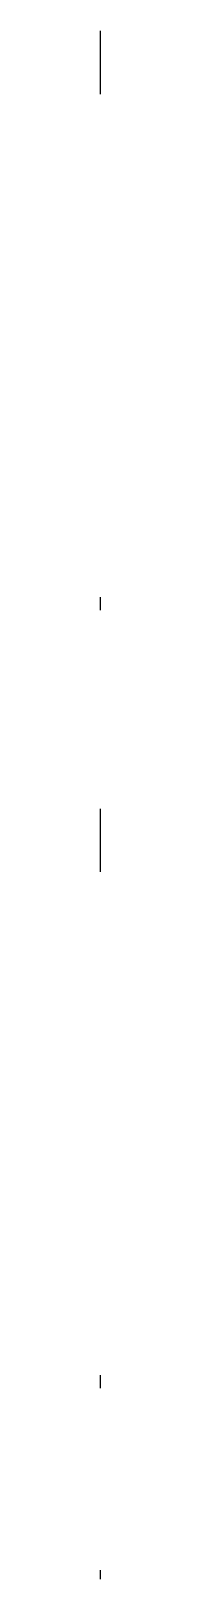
# Model space of a CAD drawing. Extents: x 3.95 to 7.29, y 4.36 to 5.35.
# Drawn here: x 5.6818 to 5.6818, y 4.4472 to 4.6017 of the extents above; entities that cross this region are included whole.
import ezdxf

# ---------------------------------------------------------------- set-up
doc = ezdxf.new("R2010")
doc.units = 0
doc.header["$MEASUREMENT"] = 0
doc.layers.get('0').update_dxf_attribs({"linetype": 'CONTINUOUS'})

msp = doc.modelspace()

# ---------------------------------------------------------------- linework, layer by layer
at = {"color": 7, "linetype": 'CONTINUOUS'}
for points, knots in [([(5.68181, 4.59542), (5.68181, 4.59592), (5.68181, 4.59727), (5.68181, 4.59902), (5.68181, 4.60057), (5.68181, 4.60156), (5.68181, 4.60166), (5.68181, 4.60172)], [0, 0, 0, 0, 0.12893, 0.346694, 0.56444, 0.782217, 1, 1, 1, 1]), ([(5.68181, 4.5439), (5.68181, 4.54397), (5.68181, 4.5441), (5.68181, 4.54463), (5.68181, 4.54517), (5.68181, 4.5452)], [0, 0, 0, 0, 0.48799, 0.975962, 1, 1, 1, 1]), ([(5.68181, 4.51778), (5.68181, 4.51828), (5.68181, 4.51963), (5.68181, 4.52138), (5.68181, 4.52293), (5.68181, 4.52391), (5.68181, 4.52402), (5.68181, 4.52408)], [0, 0, 0, 0, 0.12893, 0.346694, 0.56444, 0.782217, 1, 1, 1, 1]), ([(5.68181, 4.46626), (5.68181, 4.46632), (5.68181, 4.46646), (5.68181, 4.46699), (5.68181, 4.46753), (5.68181, 4.46756)], [0, 0, 0, 0, 0.48799, 0.975962, 1, 1, 1, 1]), ([(5.68181, 4.4472), (5.68181, 4.44743), (5.68181, 4.44801), (5.68181, 4.44807), (5.68181, 4.4481)], [0, 0, 0, 0, 0.390624, 1, 1, 1, 1])]:
    msp.add_open_spline(points, degree=3, knots=knots, dxfattribs=at)

doc.saveas('drawing.dxf')
